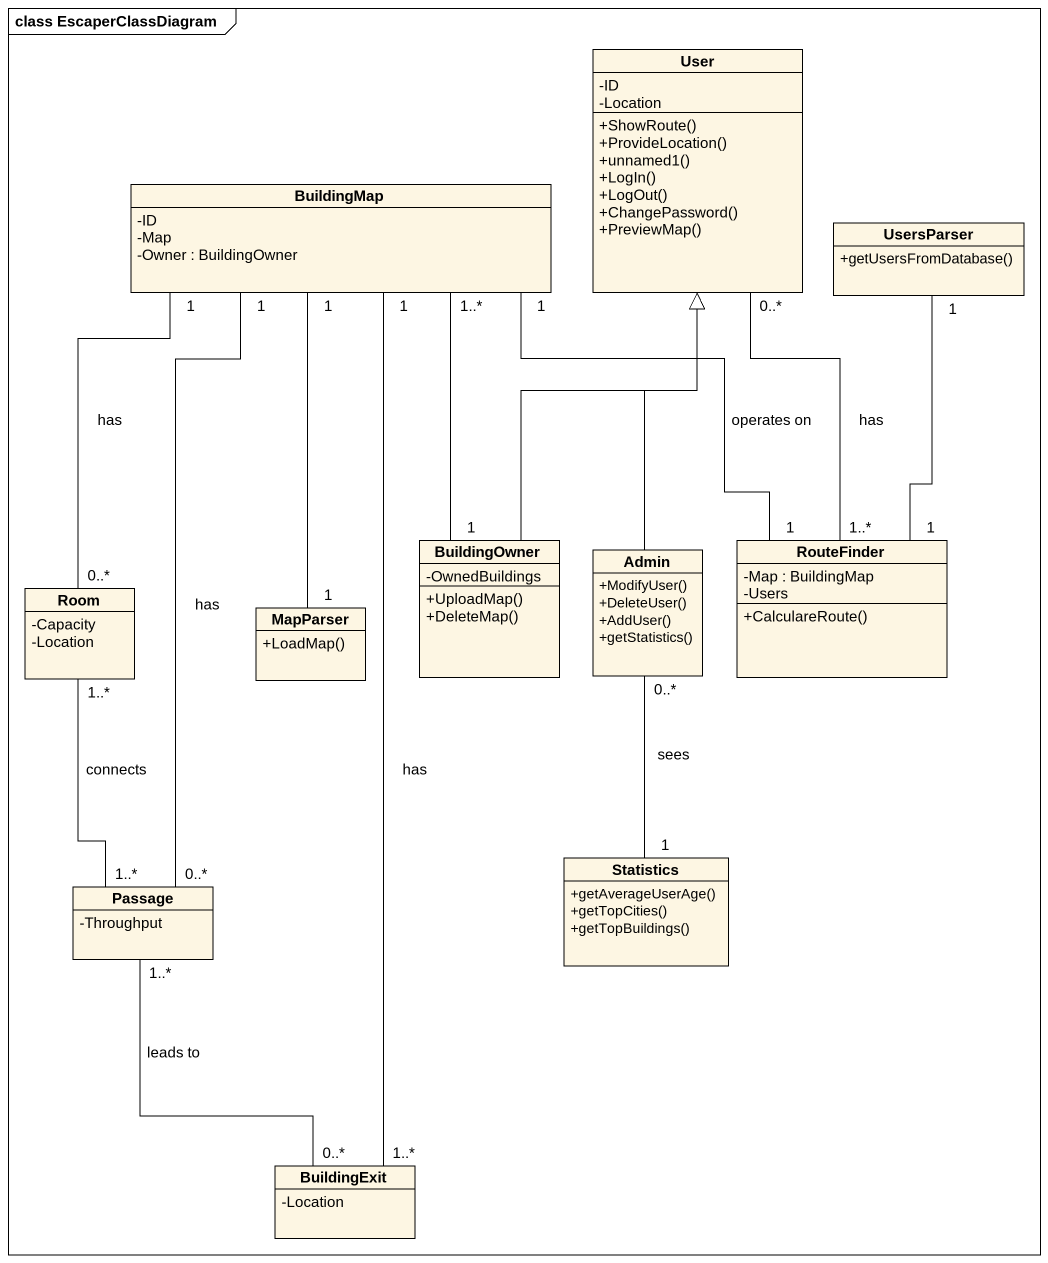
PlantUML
@startuml
mainframe class EscaperClassDiagram
hide circle
hide empty members
skinparam classAttributeIconSize 0
class User {
  -ID
  -Location
  +ShowRoute()
  +ProvideLocation()
  +unnamed1()
  +LogIn()
  +LogOut()
  +ChangePassword()
  +PreviewMap()
}
class BuildingMap {
  -ID
  -Map
  -Owner : BuildingOwner
}
class UsersParser {
  +getUsersFromDatabase()
}
class BuildingOwner {
  -OwnedBuildings
  +UploadMap()
  +DeleteMap()
}
class Admin {
  +ModifyUser()
  +DeleteUser()
  +AddUser()
  +getStatistics()
}
class RouteFinder {
  -Map : BuildingMap
  -Users
  +CalculareRoute()
}
class Room {
  -Capacity
  -Location
}
class MapParser {
  +LoadMap()
}
class Statistics {
  +getAverageUserAge()
  +getTopCities()
  +getTopBuildings()
}
class Passage {
  -Throughput
}
class BuildingExit {
  -Location
}
BuildingOwner -up-|> User
BuildingOwner "1" -up- "1..*" BuildingMap
Admin -up-|> User
RouteFinder "1..*" -up- "0..*" User : has
RouteFinder "1" -up- "1" BuildingMap : operates on
RouteFinder "1" -up- "1" UsersParser
Room "0..*" -up- "1" BuildingMap : has
MapParser "1" -up- "1" BuildingMap
Statistics "1" -up- "0..*" Admin : sees
Passage "0..*" -up- "1" BuildingMap : has
Passage "1..*" -up- "1..*" Room : connects
BuildingExit "1..*" -up- "1" BuildingMap : has
BuildingExit "0..*" -up- "1..*" Passage : leads to
@enduml
